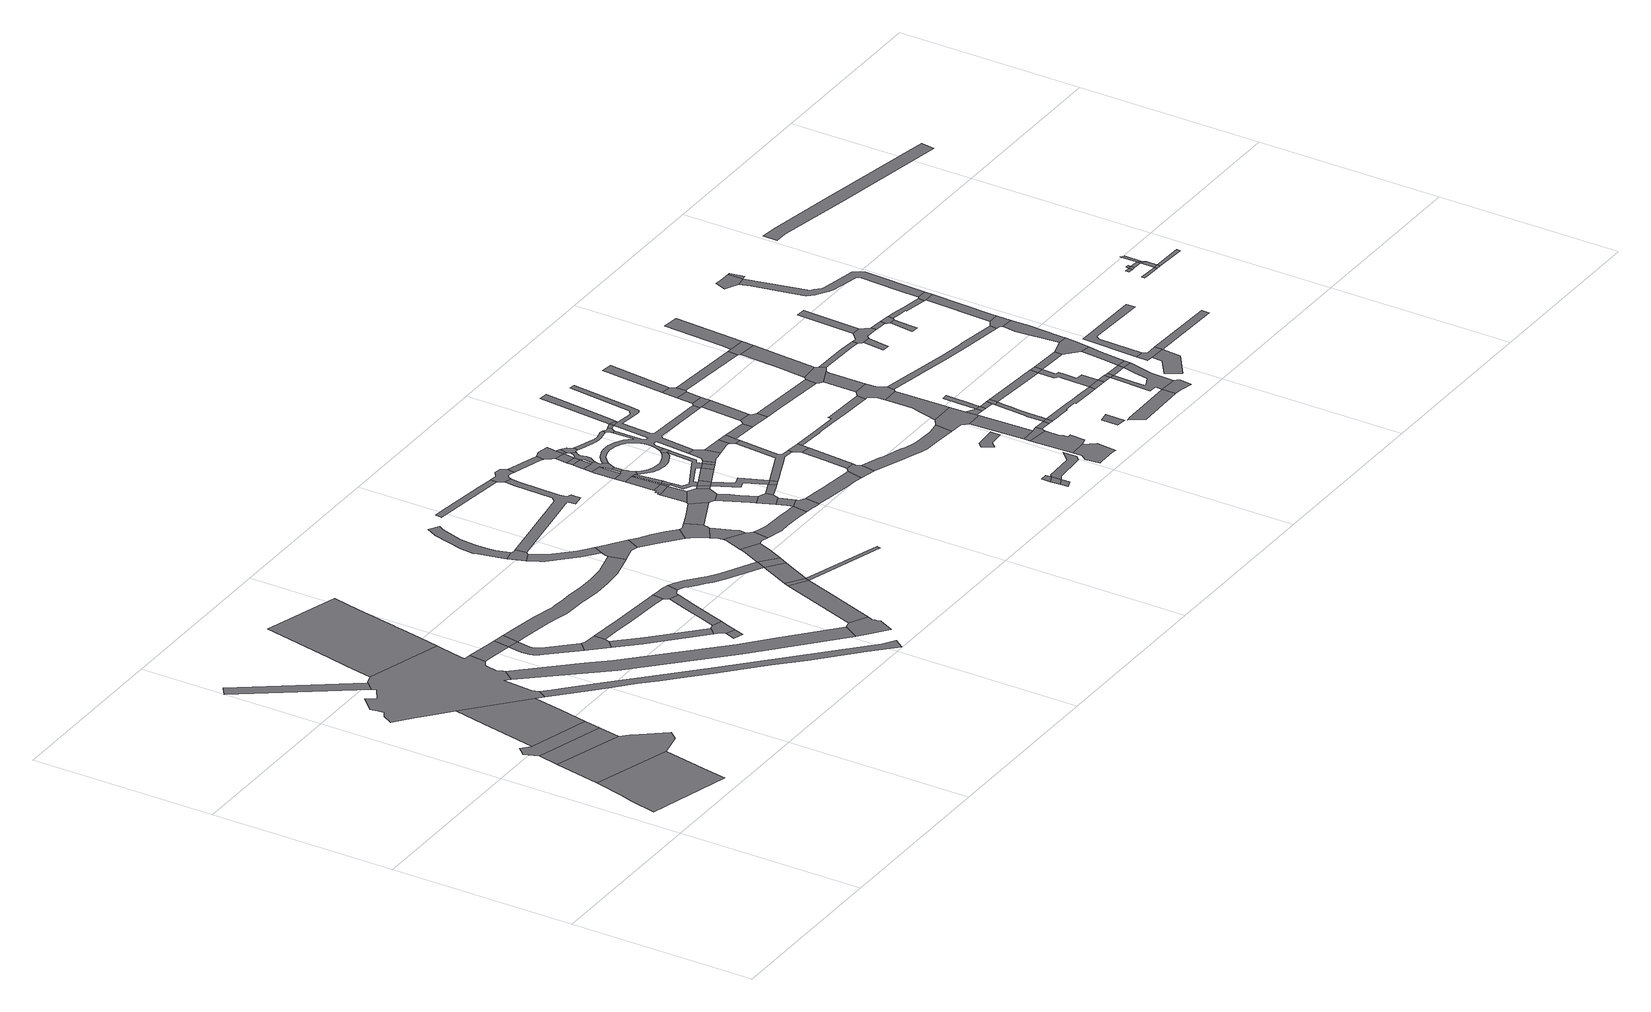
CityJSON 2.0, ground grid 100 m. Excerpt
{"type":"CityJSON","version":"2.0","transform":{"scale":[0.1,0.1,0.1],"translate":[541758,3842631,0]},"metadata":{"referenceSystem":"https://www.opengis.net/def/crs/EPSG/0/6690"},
"CityObjects":{
"road1":{"type":"Road","geometry":[{"type":"MultiSurface","lod":"1","boundaries":[[[0,1,2,3,4,5,6,7,8]]]}]},
"road2":{"type":"Road","geometry":[{"type":"MultiSurface","lod":"1","boundaries":[[[9,0,8,10,11,12,13,14]]]}]},
"road3":{"type":"Road","geometry":[{"type":"MultiSurface","lod":"1","boundaries":[[[15,9,14,16]]]}]},
"road4":{"type":"Road","geometry":[{"type":"MultiSurface","lod":"1","boundaries":[[[17,18,15,16,19,20]]]}]},
"road5":{"type":"Road","geometry":[{"type":"MultiSurface","lod":"1","boundaries":[[[21,22,23,20,19,24,25]]]}]},
"road6":{"type":"Road","attributes":{"RoadStructureAttribute.sectionType":"1"},"geometry":[{"type":"MultiSurface","lod":"1","boundaries":[[[26,27,28,29,30]]]}]},
"road7":{"type":"Road","geometry":[{"type":"MultiSurface","lod":"1","boundaries":[[[31,32,30,29,33,34,35,36,37,38,39,40,41,42,21,25,43,44,45,46,47,48,49,50,51,52,53,54,55,56,57,58,59,60]]]}]},
"road8":{"type":"Road","geometry":[{"type":"MultiSurface","lod":"1","boundaries":[[[61,62,63,64,31,60,65,66,67,68,69,70,71]]]}]},
"road9":{"type":"Road","attributes":{"RoadStructureAttribute.sectionType":"1"},"geometry":[{"type":"MultiSurface","lod":"1","boundaries":[[[72,56,55,73,74,75]]]}]},
"road10":{"type":"Road","attributes":{"RoadStructureAttribute.sectionType":"1"},"geometry":[{"type":"MultiSurface","lod":"1","boundaries":[[[74,76,77,78,79,80,81,82,83,84,85,86,87,88,89,90,91,92]]]}]},
"road11":{"type":"Road","geometry":[{"type":"MultiSurface","lod":"1","boundaries":[[[75,74,92,93]]]}]},
"road12":{"type":"Road","attributes":{"RoadStructureAttribute.sectionType":"1"},"geometry":[{"type":"MultiSurface","lod":"1","boundaries":[[[94,95,96,97,98,99,100,45,44,101,102,103,104,105,106,107,108,109,110,111,112]]]}]},
"road13":{"type":"Road","geometry":[{"type":"MultiSurface","lod":"1","boundaries":[[[113,85,84,114,115,116,117]]]}]},
"road14":{"type":"Road","attributes":{"RoadStructureAttribute.sectionType":"1"},"geometry":[{"type":"MultiSurface","lod":"1","boundaries":[[[118,119,120,121,50,49,122,123,124,125,126]]]}]},
"road15":{"type":"Road","attributes":{"RoadStructureAttribute.sectionType":"1"},"geometry":[{"type":"MultiSurface","lod":"1","boundaries":[[[127,128,115,114,129,130,131,132]]]}]},
"road16":{"type":"Road","geometry":[{"type":"MultiSurface","lod":"1","boundaries":[[[133,134,135,136]]]}]},
"road17":{"type":"Road","attributes":{"RoadStructureAttribute.sectionType":"1"},"geometry":[{"type":"MultiSurface","lod":"1","boundaries":[[[137,138,139,140,117,116,141,142,143,144,145,146,147,148]]]}]},
"road18":{"type":"Road","geometry":[{"type":"MultiSurface","lod":"1","boundaries":[[[149,132,131,150,133,136,151,152]]]}]},
"road19":{"type":"Road","attributes":{"RoadStructureAttribute.sectionType":"1"},"geometry":[{"type":"MultiSurface","lod":"1","boundaries":[[[153,154,155,156,157,158,159,160,161,162,93,92,163,164,165,166,167,168,169,170,171,172,173,174,175]]]}]},
"road20":{"type":"Road","attributes":{"RoadStructureAttribute.sectionType":"1"},"geometry":[{"type":"MultiSurface","lod":"1","boundaries":[[[176,177,178,149,152,179,180,181]]]}]},
"road21":{"type":"Road","geometry":[{"type":"MultiSurface","lod":"1","boundaries":[[[182,183,184,126,125,185,186,187,188,189,190,191]]]}]},
"road22":{"type":"Road","geometry":[{"type":"MultiSurface","lod":"1","boundaries":[[[192,193,194,195,148,147,176,181,196,197,198]]]}]},
"road23":{"type":"Road","attributes":{"RoadStructureAttribute.sectionType":"1"},"geometry":[{"type":"MultiSurface","lod":"1","boundaries":[[[199,182,191,200,201,202]]]}]},
"road24":{"type":"Road","geometry":[{"type":"MultiSurface","lod":"1","boundaries":[[[203,204,205,206,207,208,209]]]}]},
"road25":{"type":"Road","attributes":{"RoadStructureAttribute.sectionType":"1"},"geometry":[{"type":"MultiSurface","lod":"1","boundaries":[[[210,211,212,213,214,215,216,217,198,197,218,219,220,221,222,223,224,225,226,227,228]]]}]},
"road26":{"type":"Road","attributes":{"RoadStructureAttribute.sectionType":"1"},"geometry":[{"type":"MultiSurface","lod":"1","boundaries":[[[229,230,231,232,233,234,205,204,235,236,237,238,239,240,241,242,243,244]]]}]},
"road27":{"type":"Road","attributes":{"RoadStructureAttribute.sectionType":"1"},"geometry":[{"type":"MultiSurface","lod":"1","boundaries":[[[245,246,247,248,249,250,251,252,207,206,253,254,255,256,257,258,259,260]]]}]},
"road28":{"type":"Road","geometry":[{"type":"MultiSurface","lod":"1","boundaries":[[[261,199,202,262]]]}]},
"road29":{"type":"Road","attributes":{"RoadStructureAttribute.sectionType":"1"},"geometry":[{"type":"MultiSurface","lod":"1","boundaries":[[[227,261,262,263,264,265]]]}]},
"road30":{"type":"Road","geometry":[{"type":"MultiSurface","lod":"1","boundaries":[[[266,267,268,260,259,269,175,174,270,271,272,273]]]}]},
"road31":{"type":"Road","geometry":[{"type":"MultiSurface","lod":"1","boundaries":[[[228,227,265,274]]]}]},
"road32":{"type":"Road","attributes":{"RoadStructureAttribute.sectionType":"1"},"geometry":[{"type":"MultiSurface","lod":"1","boundaries":[[[275,276,277,228,274,278,279]]]}]},
"road33":{"type":"Road","attributes":{"RoadStructureAttribute.sectionType":"1"},"geometry":[{"type":"MultiSurface","lod":"1","boundaries":[[[280,281,282,262,202]]]}]},
"road34":{"type":"Road","attributes":{"RoadStructureAttribute.sectionType":"1"},"geometry":[{"type":"MultiSurface","lod":"1","boundaries":[[[283,284,285,273,272,286,287,288,289]]]}]},
"road35":{"type":"Road","attributes":{"RoadStructureAttribute.sectionType":"1"},"geometry":[{"type":"MultiSurface","lod":"1","boundaries":[[[290,291,292,293,209,208,294,295,296,297,298,299,300,301,302]]]}]},
"road36":{"type":"Road","geometry":[{"type":"MultiSurface","lod":"1","boundaries":[[[303,304,275,279,305,306,307,308,309]]]}]},
"road37":{"type":"Road","geometry":[{"type":"MultiSurface","lod":"1","boundaries":[[[310,311,312,313,314,289,288,315,316,317,318,319,320,321,322]]]}]},
"road38":{"type":"Road","attributes":{"RoadStructureAttribute.sectionType":"1"},"geometry":[{"type":"MultiSurface","lod":"1","boundaries":[[[323,324,325,326,319,318,327,303,309]]]}]},
"road39":{"type":"Road","attributes":{"RoadStructureAttribute.sectionType":"1"},"geometry":[{"type":"MultiSurface","lod":"1","boundaries":[[[328,329,330,331,332,333,334,335]]]}]},
"road40":{"type":"Road","attributes":{"RoadStructureAttribute.sectionType":"1"},"geometry":[{"type":"MultiSurface","lod":"1","boundaries":[[[336,337,310,322,338]]]}]},
"road41":{"type":"Road","attributes":{"RoadStructureAttribute.sectionType":"1"},"geometry":[{"type":"MultiSurface","lod":"1","boundaries":[[[339,340,341,342,343,344,345,346,307,306,347,348,349,350,351,352,353]]]}]},
"road42":{"type":"Road","geometry":[{"type":"MultiSurface","lod":"1","boundaries":[[[354,355,335,334,290,302,356,357,358,359,360,361]]]}]},
"road43":{"type":"Road","attributes":{"RoadStructureAttribute.sectionType":"1"},"geometry":[{"type":"MultiSurface","lod":"1","boundaries":[[[362,363,364,365,366]]]}]},
"road44":{"type":"Road","geometry":[{"type":"MultiSurface","lod":"1","boundaries":[[[367,368,366,365,336,338,369,370,371,372]]]}]},
"road45":{"type":"Road","geometry":[{"type":"MultiSurface","lod":"1","boundaries":[[[373,374,375,376,377,378,363,362]]]}]},
"road46":{"type":"Road","attributes":{"RoadStructureAttribute.sectionType":"1"},"geometry":[{"type":"MultiSurface","lod":"1","boundaries":[[[379,380,370,369,381,382,383]]]}]},
"road47":{"type":"Road","geometry":[{"type":"MultiSurface","lod":"1","boundaries":[[[384,385,353,352,386,387,388,389,390]]]}]},
"road48":{"type":"Road","attributes":{"RoadStructureAttribute.sectionType":"1"},"geometry":[{"type":"MultiSurface","lod":"1","boundaries":[[[391,392,393,353,385]]]}]},
"road49":{"type":"Road","geometry":[{"type":"MultiSurface","lod":"1","boundaries":[[[383,382,392,391,394,395]]]}]},
"road50":{"type":"Road","attributes":{"RoadStructureAttribute.sectionType":"1"},"geometry":[{"type":"MultiSurface","lod":"1","boundaries":[[[396,397,374,373]]]}]},
"road51":{"type":"Road","geometry":[{"type":"MultiSurface","lod":"1","boundaries":[[[398,373,362,399]]]}]},
"road52":{"type":"Road","geometry":[{"type":"MultiSurface","lod":"1","boundaries":[[[400,401,398,399,402]]]}]},
"road53":{"type":"Road","attributes":{"RoadStructureAttribute.sectionType":"1"},"geometry":[{"type":"MultiSurface","lod":"1","boundaries":[[[360,359,403,404,405]]]}]},
"road54":{"type":"Road","attributes":{"RoadStructureAttribute.sectionType":"1"},"geometry":[{"type":"MultiSurface","lod":"1","boundaries":[[[406,372,371,407]]]}]},
"road55":{"type":"Road","geometry":[{"type":"MultiSurface","lod":"1","boundaries":[[[408,409,410,398,401,411,412]]]}]},
"road56":{"type":"Road","geometry":[{"type":"MultiSurface","lod":"1","boundaries":[[[413,414,415,416,417,418]]]}]},
"road57":{"type":"Road","geometry":[{"type":"MultiSurface","lod":"1","boundaries":[[[419,420,421,422,416,415,397,396,408,412,423,424]]]}]},
"road58":{"type":"Road","geometry":[{"type":"MultiSurface","lod":"1","boundaries":[[[425,426,406,407,427]]]}]},
"road59":{"type":"Road","attributes":{"RoadStructureAttribute.sectionType":"1"},"geometry":[{"type":"MultiSurface","lod":"1","boundaries":[[[428,429,430,431,422,421]]]}]},
"road60":{"type":"Road","attributes":{"RoadStructureAttribute.sectionType":"1"},"geometry":[{"type":"MultiSurface","lod":"1","boundaries":[[[432,413,418,433,434,435,430,429,436,437,438,439,440,441,442,443,444]]]}]},
"road61":{"type":"Road","attributes":{"RoadStructureAttribute.sectionType":"1"},"geometry":[{"type":"MultiSurface","lod":"1","boundaries":[[[445,395,394,446,447]]]}]},
"road62":{"type":"Road","attributes":{"RoadStructureAttribute.sectionType":"1"},"geometry":[{"type":"MultiSurface","lod":"1","boundaries":[[[448,449,450,432,444,451,452]]]}]},
"road63":{"type":"Road","attributes":{"RoadStructureAttribute.sectionType":"1"},"geometry":[{"type":"MultiSurface","lod":"1","boundaries":[[[453,454,455,456,457,427,407,458,459,460,461,462,463,445,464]]]}]},
"road64":{"type":"Road","geometry":[{"type":"MultiSurface","lod":"1","boundaries":[[[465,466,449,448,452,467]]]}]},
"road65":{"type":"Road","attributes":{"RoadStructureAttribute.sectionType":"1"},"geometry":[{"type":"MultiSurface","lod":"1","boundaries":[[[468,466,465,467,469,470,471]]]}]},
"road66":{"type":"Road","attributes":{"RoadStructureAttribute.sectionType":"1"},"geometry":[{"type":"MultiSurface","lod":"1","boundaries":[[[472,425,427,473,474]]]}]},
"road67":{"type":"Road","geometry":[{"type":"MultiSurface","lod":"1","boundaries":[[[475,405,404,476,477,468,471,478,479,480]]]}]},
"road68":{"type":"Road","geometry":[{"type":"MultiSurface","lod":"1","boundaries":[[[481,482,483,484,485,486,402,399,487,488,489,490,406,426,491,492,493,472,494,495,496,497,498,499]]]}]},
"road69":{"type":"Road","geometry":[{"type":"MultiSurface","lod":"1","boundaries":[[[464,445,447,500]]]}]},
"road70":{"type":"Road","geometry":[{"type":"MultiSurface","lod":"1","boundaries":[[[501,502,503,467,452,504,505,442,441,506,507,508,509,510,511]]]}]},
"road71":{"type":"Road","attributes":{"RoadStructureAttribute.sectionType":"1"},"geometry":[{"type":"MultiSurface","lod":"1","boundaries":[[[512,513,390,389,514,515,516,517,518,519,520,521]]]}]},
"road72":{"type":"Road","attributes":{"RoadStructureAttribute.sectionType":"1"},"geometry":[{"type":"MultiSurface","lod":"1","boundaries":[[[522,523,524,525,526,527,528,529,530,531,532,533,424,423,534,535,536,537,538,539,540,541,542,481,543]]]}]},
"road73":{"type":"Road","attributes":{"RoadStructureAttribute.sectionType":"1"},"geometry":[{"type":"MultiSurface","lod":"1","boundaries":[[[544,478,471,545,546]]]}]},
"road74":{"type":"Road","geometry":[{"type":"MultiSurface","lod":"1","boundaries":[[[547,548,546,545,501,511,549,550,551]]]}]},
"road75":{"type":"Road","geometry":[{"type":"MultiSurface","lod":"1","boundaries":[[[494,472,474,552]]]}]},
"road76":{"type":"Road","attributes":{"RoadStructureAttribute.sectionType":"1"},"geometry":[{"type":"MultiSurface","lod":"1","boundaries":[[[553,494,552,554]]]}]},
"road77":{"type":"Road","geometry":[{"type":"MultiSurface","lod":"1","boundaries":[[[555,543,481,499,556]]]}]},
"road78":{"type":"Road","attributes":{"RoadStructureAttribute.sectionType":"1"},"geometry":[{"type":"MultiSurface","lod":"1","boundaries":[[[557,558,559,560,561,562,563,564,551,550,565,566,567,568,569,570,571,572,573,574]]]}]},
"road79":{"type":"Road","geometry":[{"type":"MultiSurface","lod":"1","boundaries":[[[575,576,577,553,554,578,579,580,581,582,583]]]}]},
"road80":{"type":"Road","attributes":{"RoadStructureAttribute.sectionType":"1"},"geometry":[{"type":"MultiSurface","lod":"1","boundaries":[[[584,585,586,587,464,500,588,589,590,591,592,593,594,595,596,597,598]]]}]},
"road81":{"type":"Road","geometry":[{"type":"MultiSurface","lod":"1","boundaries":[[[599,521,520,600,601,602,603]]]}]},
"road82":{"type":"Road","attributes":{"RoadStructureAttribute.sectionType":"1"},"geometry":[{"type":"MultiSurface","lod":"1","boundaries":[[[582,581,604,605,606]]]}]},
"road83":{"type":"Road","geometry":[{"type":"MultiSurface","lod":"1","boundaries":[[[607,574,573,608,609,610,611,612]]]}]},
"road84":{"type":"Road","attributes":{"RoadStructureAttribute.sectionType":"1"},"geometry":[{"type":"MultiSurface","lod":"1","boundaries":[[[613,614,599,603,615,616]]]}]},
"road85":{"type":"Road","attributes":{"RoadStructureAttribute.sectionType":"1"},"geometry":[{"type":"MultiSurface","lod":"1","boundaries":[[[617,612,611,618]]]}]},
"road86":{"type":"Road","attributes":{"RoadStructureAttribute.sectionType":"1"},"geometry":[{"type":"MultiSurface","lod":"1","boundaries":[[[619,620,621,622,618,623,624,625,626,627,628,610,609,629,630,631,632,633,634,635,636,637,638,639,640,641,642,438,437,643,644,645,646,647,648,649,650,651,652,653,654,655,656,657,658,659,660,661,555,556,662,663,664,665,575,583,666,667,668,669,670,671,672,673,674,675,676,677,678,679]]]}]},
"road87":{"type":"Road","geometry":[{"type":"MultiSurface","lod":"1","boundaries":[[[593,592,613,616,680,681]]]}]},
"road88":{"type":"Road","geometry":[{"type":"MultiSurface","lod":"1","boundaries":[[[606,605,584,598,682,683]]]}]},
"road89":{"type":"Road","attributes":{"RoadStructureAttribute.sectionType":"1"},"geometry":[{"type":"MultiSurface","lod":"1","boundaries":[[[684,685,686,687]]]}]},
"road90":{"type":"Road","geometry":[{"type":"MultiSurface","lod":"1","boundaries":[[[688,689,685,684]]]}]},
"road91":{"type":"Road","geometry":[{"type":"MultiSurface","lod":"1","boundaries":[[[617,618,622,690]]]}]},
"road92":{"type":"Road","geometry":[{"type":"MultiSurface","lod":"1","boundaries":[[[691,692,689,688]]]}]},
"road93":{"type":"Road","attributes":{"RoadStructureAttribute.sectionType":"1"},"geometry":[{"type":"MultiSurface","lod":"1","boundaries":[[[693,683,682,694,695]]]}]},
"road94":{"type":"Road","attributes":{"RoadStructureAttribute.sectionType":"1"},"geometry":[{"type":"MultiSurface","lod":"1","boundaries":[[[696,617,690,697,698,699]]]}]},
"road95":{"type":"Road","attributes":{"RoadStructureAttribute.sectionType":"1"},"geometry":[{"type":"MultiSurface","lod":"1","boundaries":[[[700,701,702,703,704,705,706,707,708,709,710,711,601,600,712,713,714,715,716,717,718,719,720]]]}]},
"road96":{"type":"Road","geometry":[{"type":"MultiSurface","lod":"1","boundaries":[[[721,722,723,724,725,726,688,684]]]}]},
"road97":{"type":"Road","geometry":[{"type":"MultiSurface","lod":"1","boundaries":[[[727,728,729,730,695,694,731,732,733,734]]]}]},
"road98":{"type":"Road","attributes":{"RoadStructureAttribute.sectionType":"1"},"geometry":[{"type":"MultiSurface","lod":"1","boundaries":[[[735,727,734,736]]]}]},
"road99":{"type":"Road","attributes":{"RoadStructureAttribute.sectionType":"1"},"geometry":[{"type":"MultiSurface","lod":"1","boundaries":[[[737,738,739,740,741,681,680,742,743,744,745,746,747,748,749,750]]]}]},
"road100":{"type":"Road","geometry":[{"type":"MultiSurface","lod":"1","boundaries":[[[751,752,753,754,755,756]]]}]},
"road101":{"type":"Road","geometry":[{"type":"MultiSurface","lod":"1","boundaries":[[[757,670,669,735,736,758]]]}]},
"road102":{"type":"Road","geometry":[{"type":"MultiSurface","lod":"1","boundaries":[[[759,760,761,762,763,764,765,766,767,768,769]]]}]},
"road103":{"type":"Road","attributes":{"RoadStructureAttribute.sectionType":"1"},"geometry":[{"type":"MultiSurface","lod":"1","boundaries":[[[770,757,758,771]]]}]},
"road104":{"type":"Road","geometry":[{"type":"MultiSurface","lod":"1","boundaries":[[[772,770,771,773,774,775,776]]]}]},
"road105":{"type":"Road","attributes":{"RoadStructureAttribute.sectionType":"1"},"geometry":[{"type":"MultiSurface","lod":"1","boundaries":[[[777,760,759,778,779,780,781,782,783]]]}]},
"road106":{"type":"Road","geometry":[{"type":"MultiSurface","lod":"1","boundaries":[[[784,785,786,777,783,787,788]]]}]},
"road107":{"type":"Road","attributes":{"RoadStructureAttribute.sectionType":"1"},"geometry":[{"type":"MultiSurface","lod":"1","boundaries":[[[789,790,786,785]]]}]},
"road108":{"type":"Road","geometry":[{"type":"MultiSurface","lod":"1","boundaries":[[[791,720,719,792,790,789,793,794,795]]]}]},
"road109":{"type":"Road","attributes":{"RoadStructureAttribute.sectionType":"1"},"geometry":[{"type":"MultiSurface","lod":"1","boundaries":[[[796,772,776,797]]]}]},
"road110":{"type":"Road","attributes":{"RoadStructureAttribute.sectionType":"1"},"geometry":[{"type":"MultiSurface","lod":"1","boundaries":[[[798,799,732,731,800,801,802]]]}]},
"road111":{"type":"Road","attributes":{"RoadStructureAttribute.sectionType":"1"},"geometry":[{"type":"MultiSurface","lod":"1","boundaries":[[[788,787,803,804]]]}]},
"road112":{"type":"Road","attributes":{"RoadStructureAttribute.sectionType":"1"},"geometry":[{"type":"MultiSurface","lod":"1","boundaries":[[[805,806,807,808,809,810,791,795]]]}]},
"road113":{"type":"Road","geometry":[{"type":"MultiSurface","lod":"1","boundaries":[[[811,804,803,812]]]}]},
"road114":{"type":"Road","attributes":{"RoadStructureAttribute.sectionType":"1"},"geometry":[{"type":"MultiSurface","lod":"1","boundaries":[[[813,814,794,793,815,816]]]}]},
"road115":{"type":"Road","geometry":[{"type":"MultiSurface","lod":"1","boundaries":[[[816,815,817,818]]]}]},
"road116":{"type":"Road","attributes":{"RoadStructureAttribute.sectionType":"1"},"geometry":[{"type":"MultiSurface","lod":"1","boundaries":[[[819,820,821,822,823,824,825,826,827,828,829,830,831,832,833,804,811]]]}]},
"road117":{"type":"Road","attributes":{"RoadStructureAttribute.sectionType":"1"},"geometry":[{"type":"MultiSurface","lod":"1","boundaries":[[[774,773,834,835]]]}]},
"road118":{"type":"Road","geometry":[{"type":"MultiSurface","lod":"1","boundaries":[[[836,837,750,749,838,839,840,807,806,841,842,843,844,845]]]}]},
"road119":{"type":"Road","geometry":[{"type":"MultiSurface","lod":"1","boundaries":[[[846,847,848,849,850,851,852,853,816,818]]]}]},
"road120":{"type":"Road","attributes":{"RoadStructureAttribute.sectionType":"1"},"geometry":[{"type":"MultiSurface","lod":"1","boundaries":[[[854,818,817,855,856,857]]]}]},
"road121":{"type":"Road","geometry":[{"type":"MultiSurface","lod":"1","boundaries":[[[858,859,860,861]]]}]},
"road122":{"type":"Road","geometry":[{"type":"MultiSurface","lod":"1","boundaries":[[[857,856,828,827,862]]]}]},
"road123":{"type":"Road","attributes":{"RoadStructureAttribute.sectionType":"1"},"geometry":[{"type":"MultiSurface","lod":"1","boundaries":[[[863,864,865,836,845]]]}]},
"road124":{"type":"Road","geometry":[{"type":"MultiSurface","lod":"1","boundaries":[[[866,867,868,869,802,801,870,865,864,871,872,873,874]]]}]},
"road125":{"type":"Road","attributes":{"RoadStructureAttribute.sectionType":"1"},"geometry":[{"type":"MultiSurface","lod":"1","boundaries":[[[875,876,877,878,811,812,879,880,881,882,883,884,885,886]]]}]},
"road126":{"type":"Road","attributes":{"RoadStructureAttribute.sectionType":"1"},"geometry":[{"type":"MultiSurface","lod":"1","boundaries":[[[887,888,889,867,866,890,891,892]]]}]},
"road127":{"type":"Road","attributes":{"RoadStructureAttribute.sectionType":"1"},"geometry":[{"type":"MultiSurface","lod":"1","boundaries":[[[893,894,895,896,897,898]]]}]},
"road128":{"type":"Road","attributes":{"RoadStructureAttribute.sectionType":"1"},"geometry":[{"type":"MultiSurface","lod":"1","boundaries":[[[899,862,827,900,901,902,903]]]}]},
"road129":{"type":"Road","geometry":[{"type":"MultiSurface","lod":"1","boundaries":[[[904,835,834,887,892,905,906]]]}]},
"road130":{"type":"Road","attributes":{"RoadStructureAttribute.sectionType":"1"},"geometry":[{"type":"MultiSurface","lod":"1","boundaries":[[[907,908,874,873,909,910,911,912]]]}]},
"road131":{"type":"Road","attributes":{"RoadStructureAttribute.sectionType":"1"},"geometry":[{"type":"MultiSurface","lod":"1","boundaries":[[[913,914,906,905,915,916]]]}]},
"road132":{"type":"Road","geometry":[{"type":"MultiSurface","lod":"1","boundaries":[[[886,885,917,918]]]}]},
"road133":{"type":"Road","attributes":{"RoadStructureAttribute.sectionType":"1"},"geometry":[{"type":"MultiSurface","lod":"1","boundaries":[[[902,919,920,921,922,886,918,923,924,925,926,927,928,929,930]]]}]},
"road134":{"type":"Road","attributes":{"RoadStructureAttribute.sectionType":"1"},"geometry":[{"type":"MultiSurface","lod":"1","boundaries":[[[918,917,931,932]]]}]},
"road135":{"type":"Road","attributes":{"RoadStructureAttribute.sectionType":"1"},"geometry":[{"type":"MultiSurface","lod":"1","boundaries":[[[933,934,935,842,841,936,937,938,939]]]}]},
"road136":{"type":"Road","geometry":[{"type":"MultiSurface","lod":"1","boundaries":[[[903,902,930,940]]]}]},
"road137":{"type":"Road","geometry":[{"type":"MultiSurface","lod":"1","boundaries":[[[898,897,941,942,943,944,945,946,947]]]}]},
"road138":{"type":"Road","geometry":[{"type":"MultiSurface","lod":"1","boundaries":[[[932,931,948,949]]]}]},
"road139":{"type":"Road","geometry":[{"type":"MultiSurface","lod":"1","boundaries":[[[950,951,952,953,954]]]}]},
"road140":{"type":"Road","attributes":{"RoadStructureAttribute.sectionType":"1"},"geometry":[{"type":"MultiSurface","lod":"1","boundaries":[[[931,955,956,898,947,957,958,959,960,961,962,963,964,965,966,948]]]}]},
"road141":{"type":"Road","attributes":{"RoadStructureAttribute.sectionType":"1"},"geometry":[{"type":"MultiSurface","lod":"1","boundaries":[[[949,948,967,961,968]]]}]},
"road142":{"type":"Road","attributes":{"RoadStructureAttribute.sectionType":"1"},"geometry":[{"type":"MultiSurface","lod":"1","boundaries":[[[940,930,969,970]]]}]},
"road143":{"type":"Road","geometry":[{"type":"MultiSurface","lod":"1","boundaries":[[[971,972,973,912,911,974,975,950,954,976,977,978,979,980,981,982,983]]]}]},
"road144":{"type":"Road","geometry":[{"type":"MultiSurface","lod":"1","boundaries":[[[968,961,960,984]]]}]},
"road145":{"type":"Road","geometry":[{"type":"MultiSurface","lod":"1","boundaries":[[[985,986,971,983]]]}]},
"road146":{"type":"Road","attributes":{"RoadStructureAttribute.sectionType":"1"},"geometry":[{"type":"MultiSurface","lod":"1","boundaries":[[[987,988,968,984,989,990]]]}]},
"road147":{"type":"Road","attributes":{"RoadStructureAttribute.sectionType":"1"},"geometry":[{"type":"MultiSurface","lod":"1","boundaries":[[[991,992,993,994,995,996,997,998]]]}]},
"road148":{"type":"Road","attributes":{"RoadStructureAttribute.sectionType":"1"},"geometry":[{"type":"MultiSurface","lod":"1","boundaries":[[[999,982,981,1000,1001,1002,1003]]]}]},
"road149":{"type":"Road","geometry":[{"type":"MultiSurface","lod":"1","boundaries":[[[1004,970,969,987,990,1005,1006]]]}]},
"road150":{"type":"Road","geometry":[{"type":"MultiSurface","lod":"1","boundaries":[[[1007,1008,1009,1010,1011,1012,1013]]]}]},
"road151":{"type":"Road","geometry":[{"type":"MultiSurface","lod":"1","boundaries":[[[1014,1003,1002,1015,1016,1007,1013,1017,1018,1019,1020]]]}]},
"road152":{"type":"Road","geometry":[{"type":"MultiSurface","lod":"1","boundaries":[[[1021,1022,991,998,1023,1024,1025]]]}]},
"road153":{"type":"Road","attributes":{"RoadStructureAttribute.sectionType":"1"},"geometry":[{"type":"MultiSurface","lod":"1","boundaries":[[[1026,1027,1004,1006,1028,1029,1030,1031]]]}]},
"road154":{"type":"Road","geometry":[{"type":"MultiSurface","lod":"1","boundaries":[[[1032,939,938,1033,1026,1031,1034]]]}]},
"road155":{"type":"Road","attributes":{"RoadStructureAttribute.sectionType":"1"},"geometry":[{"type":"MultiSurface","lod":"1","boundaries":[[[1035,1036,1037,1038,1020,1019,1039,1040,1041,1042,1043]]]}]},
"road156":{"type":"Road","geometry":[{"type":"MultiSurface","lod":"1","boundaries":[[[1044,1045,1046,1047,1048,1049,1050,1051,1052]]]}]},
"road157":{"type":"Road","attributes":{"RoadStructureAttribute.sectionType":"1"},"geometry":[{"type":"MultiSurface","lod":"1","boundaries":[[[1053,1054,1055,1056,1057,1021,1025]]]}]},
"road158":{"type":"Road","attributes":{"RoadStructureAttribute.sectionType":"1"},"geometry":[{"type":"MultiSurface","lod":"1","boundaries":[[[1058,1032,1034,1059,1060]]]}]},
"road159":{"type":"Road","attributes":{"RoadStructureAttribute.sectionType":"1"},"geometry":[{"type":"MultiSurface","lod":"1","boundaries":[[[1052,1051,1061,1062]]]}]},
"road160":{"type":"Road","attributes":{"RoadStructureAttribute.sectionType":"1"},"geometry":[{"type":"MultiSurface","lod":"1","boundaries":[[[1063,1064,1065,1066,1067,1068,1069,1070,1051,1050,1071,1072,1073,1074,1075,1076,1077,1078,1079,1080,1081,1082,1083,1084]]]}]},
"road161":{"type":"Road","attributes":{"RoadStructureAttribute.sectionType":"1"},"geometry":[{"type":"MultiSurface","lod":"1","boundaries":[[[1085,1086,1023,998]]]}]},
"road162":{"type":"Road","geometry":[{"type":"MultiSurface","lod":"1","boundaries":[[[1083,1087,1043,1042,1058,1060,1084]]]}]},
"road163":{"type":"Road","geometry":[{"type":"MultiSurface","lod":"1","boundaries":[[[1088,1089,1090,1091]]]}]},
"road164":{"type":"Road","geometry":[{"type":"MultiSurface","lod":"1","boundaries":[[[1092,1093,1094,1095,1096]]]}]},
"road165":{"type":"Road","geometry":[{"type":"MultiSurface","lod":"1","boundaries":[[[1097,1091,1090,1098]]]}]},
"road166":{"type":"Road","geometry":[{"type":"MultiSurface","lod":"1","boundaries":[[[1099,1100,1091,1097]]]}]},
"road167":{"type":"Road","geometry":[{"type":"MultiSurface","lod":"1","boundaries":[[[1097,1098,1101,1102]]]}]},
"road168":{"type":"Road","geometry":[{"type":"MultiSurface","lod":"1","boundaries":[[[1096,1095,1103,1104]]]}]},
"road169":{"type":"Road","attributes":{"RoadStructureAttribute.sectionType":"1"},"geometry":[{"type":"MultiSurface","lod":"1","boundaries":[[[1101,1096,1104,1105,1106]]]}]},
"road170":{"type":"Road","geometry":[{"type":"MultiSurface","lod":"1","boundaries":[[[1102,1101,1106,1107]]]}]},
"road171":{"type":"Road","geometry":[{"type":"MultiSurface","lod":"1","boundaries":[[[1108,1109,1102,1107]]]}]},
"road172":{"type":"Road","attributes":{"RoadStructureAttribute.sectionType":"1"},"geometry":[{"type":"MultiSurface","lod":"1","boundaries":[[[1104,1103,1110,1111]]]}]},
"road173":{"type":"Road","attributes":{"RoadStructureAttribute.sectionType":"1"},"geometry":[{"type":"MultiSurface","lod":"1","boundaries":[[[1112,1113,1114,1115,1116,1117,1118,1119]]]}]}
},
"vertices":[
[205,584,0],[194,534,0],[177,470,0],[165,430,0],[141,352,0],[111,213,0],[558,89,0],[585,230,0],[628,455,0],
[257,838,0],[754,483,0],[794,528,0],[676,678,0],[672,683,0],[633,724,0],
[280,950,0],[656,843,0],
[294,1071,0],[252,1026,0],[673,933,0],[340,1028,0],
[438,1511,0],[402,1335,0],[356,1116,0],[703,1088,0],[736,1249,0],
[331,2170,0],[51,2574,0],[4,2539,0],[402,1962,0],[447,2008,0],
[503,2026,0],[455,2011,0],[417,1940,0],[344,1892,0],[310,1941,0],[239,1868,0],[246,1829,0],[251,1799,0],[216,1777,0],[186,1723,0],[278,1647,0],[316,1616,0],[748,1238,0],[770,1217,0],[801,1267,0],[795,1288,0],[790,1306,0],[804,1467,0],[828,1439,0],[879,1504,0],[875,1515,0],[863,1542,0],[878,1613,0],[894,1624,0],[910,1634,0],[919,1724,0],[881,1729,0],[898,1813,0],[914,1887,0],[917,1903,0],
[637,2677,0],[556,2290,0],[533,2172,0],[531,2172,0],[940,2019,0],[962,2128,0],[971,2172,0],[972,2176,0],[973,2177,0],[1017,2406,0],[1047,2552,0],
[1048,1703,0],[983,1623,0],[1085,1607,0],[1098,1695,0],
[1075,1543,0],[1072,1527,0],[1073,1505,0],[1075,1486,0],[1081,1469,0],[1088,1454,0],[1097,1442,0],[1110,1427,0],[1244,1284,0],[1291,1329,0],[1158,1470,0],[1148,1482,0],[1141,1493,0],[1139,1500,0],[1137,1510,0],[1137,1523,0],[1149,1597,0],
[1162,1686,0],
[2029,100,0],[1976,149,0],[1413,677,0],[1206,879,0],[1045,1034,0],[881,1189,0],[847,1222,0],[927,1071,0],[1015,989,0],[1105,905,0],[1183,829,0],[1268,746,0],[1377,644,0],[1484,541,0],[1584,448,0],[1713,323,0],[1929,121,0],[2051,5,0],[2089,58,0],
[1315,1317,0],[1335,1188,0],[1375,1226,0],[1384,1251,0],[1384,1311,0],
[1815,560,0],[1669,689,0],[1234,1115,0],[1142,1220,0],[1071,1157,0],[1165,1050,0],[1604,620,0],[2025,244,0],[2076,328,0],
[1537,1061,0],[1481,1113,0],[1442,1074,0],[1479,1039,0],[1695,834,0],[1733,874,0],
[1727,785,0],[1708,731,0],[1760,713,0],[1779,766,0],
[1848,1273,0],[1822,1275,0],[1570,1295,0],[1549,1297,0],[1474,1243,0],[1599,1233,0],[1785,1218,0],[1810,1216,0],[1817,1215,0],[1852,1212,0],[1854,1212,0],[1859,1272,0],
[1761,881,0],[1720,811,0],[1803,835,0],[1813,863,0],
[1924,1608,0],[1895,1607,0],[1838,1603,0],[1746,1603,0],[1649,1613,0],[1588,1617,0],[1532,1621,0],[1512,1621,0],[1389,1648,0],[1266,1670,0],[1213,1587,0],[1377,1560,0],[1439,1546,0],[1499,1533,0],[1635,1525,0],[1649,1523,0],[1743,1513,0],[1843,1513,0],[1851,1514,0],[1909,1518,0],[1940,1520,0],[2080,1555,0],[2058,1642,0],
[1870,1186,0],[1831,1077,0],[1791,966,0],[1834,921,0],[1886,1068,0],[1922,1167,0],
[2114,338,0],[2107,336,0],[2090,331,0],[2064,209,0],[2165,132,0],[2209,217,0],[2204,237,0],[2202,246,0],[2199,255,0],[2211,288,0],
[1949,1263,0],[1946,1264,0],[1917,1267,0],[1885,1270,0],[1928,1184,0],[1960,1198,0],[1971,1257,0],
[2264,765,0],[2242,378,0],[2312,573,0],[2361,709,0],
[1871,2050,0],[1851,2055,0],[1793,2042,0],[1823,1956,0],[1879,1980,0],[1891,1993,0],[1882,2052,0],
[2200,1104,0],[2142,1139,0],[2119,1157,0],[2086,1185,0],[2051,1215,0],[2030,1230,0],[2010,1242,0],[1989,1251,0],[1967,1195,0],[1982,1189,0],[1996,1180,0],[2013,1167,0],[2047,1139,0],[2081,1111,0],[2108,1089,0],[2170,1052,0],[2251,1008,0],[2355,952,0],[2381,1006,0],
[1837,2508,0],[1804,2450,0],[1758,2278,0],[1753,2209,0],[1759,2184,0],[1788,2057,0],[1848,2063,0],[1832,2134,0],[1826,2184,0],[1825,2211,0],[1824,2232,0],[1827,2281,0],[1835,2329,0],[1847,2377,0],[1872,2449,0],[1889,2477,0],
[2070,1762,0],[2030,1794,0],[1973,1850,0],[1957,1866,0],[1929,1900,0],[1922,1910,0],[1909,1929,0],[1903,1937,0],[1835,1931,0],[1853,1894,0],[1864,1873,0],[1931,1807,0],[1987,1752,0],[2050,1703,0],[2071,1686,0],[2100,1741,0],
[2276,791,0],[2368,730,0],
[2373,738,0],[2409,810,0],[2446,885,0],
[2226,1653,0],[2176,1687,0],[2150,1704,0],[2063,1659,0],[2107,1561,0],[2165,1576,0],[2206,1568,0],[2242,1641,0],
[2470,932,0],
[2442,1137,0],[2434,1114,0],[2408,1061,0],[2511,1018,0],[2539,1084,0],
[2796,572,0],[2799,582,0],[2801,591,0],
[2403,1526,0],[2344,1571,0],[2286,1609,0],[2285,1505,0],[2353,1451,0],[2393,1415,0],[2455,1484,0],
[2409,2424,0],[2400,2372,0],[2397,2153,0],[2373,2131,0],[2398,2074,0],[2405,2030,0],[2464,2037,0],[2464,2091,0],[2442,2101,0],[2439,2106,0],[2437,2153,0],[2440,2368,0],[2448,2414,0],
[2479,1254,0],[2480,1240,0],[2560,1092,0],[2602,1081,0],[2614,1166,0],[2593,1189,0],[2587,1195,0],
[2512,1495,0],[2481,1482,0],[2475,1479,0],[2468,1478,0],[2461,1480,0],[2412,1398,0],[2439,1361,0],[2457,1329,0],[2461,1319,0],[2537,1368,0],[2544,1386,0],[2547,1395,0],[2551,1406,0],
[2590,1211,0],[2593,1227,0],[2591,1232,0],[2585,1246,0],[2474,1291,0],
[2303,2507,0],[2018,2543,0],[1973,2548,0],[1966,2511,0],[1988,2509,0],[2374,2461,0],[2387,2459,0],[2391,2494,0],
[2680,1571,0],[2571,1520,0],[2742,1494,0],
[2919,1130,0],[2906,1130,0],[2868,1133,0],[2807,1138,0],[2762,1140,0],[2696,1143,0],[2658,1153,0],[2639,1159,0],[2614,1078,0],[2674,1065,0],[2699,1060,0],[2753,1060,0],[2836,1055,0],[2906,1048,0],[2922,1129,0],
[2462,2512,0],[2429,2489,0],[2452,2432,0],[2468,2445,0],[2495,2440,0],[2508,2436,0],[2517,2475,0],[2498,2506,0],
[2772,1736,0],[2685,1729,0],[2691,1622,0],[2689,1585,0],[2777,1638,0],
[2818,1616,0],[2786,1634,0],[2774,1480,0],[2832,1504,0],[2854,1555,0],[2826,1611,0],
[2770,1777,0],[2707,1775,0],[2708,1764,0],[2694,1762,0],[2695,1744,0],[2685,1742,0],
[2876,1406,0],[2858,1448,0],[2848,1323,0],[2857,1300,0],[2914,1323,0],
[2983,1137,0],[2978,1149,0],[2942,1044,0],[2954,1043,0],[2975,1040,0],[3002,1037,0],[3013,1118,0],
[2949,1231,0],[2893,1209,0],[2913,1159,0],
[2964,1268,0],[2954,1305,0],
[2763,1934,0],[2703,1932,0],
[2781,1782,0],[2789,1739,0],
[2805,1759,0],[2803,1784,0],[2807,1735,0],
[2667,2385,0],[2685,2378,0],[2690,2419,0],
[2849,1622,0],[2881,1568,0],
[2771,1934,0],[2771,1921,0],[2772,1908,0],[2790,1921,0],[2789,1931,0],
[2700,2120,0],[2699,2104,0],[2702,1992,0],[2761,1994,0],[2757,2082,0],[2760,2111,0],
[2803,1964,0],[2798,1984,0],[2793,2004,0],[2771,2001,0],[2794,1924,0],[2814,1944,0],
[2895,1643,0],[2877,1634,0],[2913,1583,0],
[2793,2029,0],[2795,2051,0],[2770,2051,0],[2770,2039,0],
[2705,2168,0],[2765,2109,0],[2770,2084,0],[2770,2080,0],[2805,2077,0],[2817,2097,0],[2797,2117,0],[2789,2119,0],[2787,2134,0],[2789,2149,0],[2776,2166,0],[2771,2160,0],[2764,2159,0],
[3035,1339,0],[3022,1291,0],[3051,1302,0],
[2728,2229,0],[2711,2230,0],[2708,2193,0],[2768,2194,0],[2770,2225,0],
[3023,1466,0],[3017,1480,0],[3011,1496,0],[2998,1491,0],[2966,1478,0],[2928,1474,0],[2946,1441,0],[2947,1438,0],[2950,1439,0],[2981,1449,0],[2987,1450,0],[3072,1354,0],
[2748,2263,0],[2714,2266,0],[2773,2261,0],
[2720,2332,0],[2775,2283,0],[2777,2297,0],[2778,2320,0],
[3003,1692,0],[2915,1584,0],[3022,1635,0],
[2728,2433,0],[2703,2355,0],[2708,2348,0],[2782,2364,0],[2786,2406,0],[2789,2420,0],
[3044,1907,0],[3033,1761,0],[2979,1734,0],[2844,1665,0],[2809,1684,0],[2808,1714,0],[2790,1726,0],[2791,1664,0],[2804,1654,0],[2837,1640,0],[2876,1662,0],[2976,1711,0],[2986,1713,0],[3043,1711,0],[3036,1741,0],[3043,1744,0],[3053,1752,0],[3065,1893,0],[3066,1905,0],
[3083,1315,0],
[2803,2297,0],[2793,2276,0],[2780,2261,0],[2778,2221,0],[2784,2206,0],[2799,2172,0],[2811,2192,0],[2813,2217,0],[2806,2249,0],[2810,2267,0],[2819,2278,0],
[3141,1101,0],[3086,1109,0],[3027,1033,0],[3086,1024,0],[3148,1015,0],[3203,1008,0],[3258,1001,0],[3293,997,0],[3317,991,0],[3336,1075,0],
[3024,1926,0],[3009,1914,0],[2989,1901,0],[2964,1891,0],[2944,1886,0],[2922,1885,0],[2914,1886,0],[2897,1888,0],[2872,1897,0],[2854,1907,0],[2834,1922,0],[2817,1941,0],[2817,1897,0],[2852,1870,0],[2884,1857,0],[2911,1851,0],[2925,1848,0],[2955,1851,0],[2979,1858,0],[3004,1871,0],[3024,1881,0],[3026,1928,0],
[2789,2364,0],[2795,2316,0],[2805,2359,0],
[2840,2319,0],[2832,2339,0],[2828,2289,0],[2844,2284,0],[2850,2309,0],
[3061,1653,0],
[3062,1719,0],[3082,1663,0],
[3039,1944,0],[3069,1940,0],
[3040,2276,0],[2993,2266,0],[2984,2267,0],[2973,2268,0],[2970,2269,0],[2948,2276,0],[2942,2278,0],[2893,2295,0],[2869,2276,0],[2937,2254,0],[2940,2253,0],[2953,2249,0],[2956,2248,0],[2961,2248,0],[2978,2246,0],[3001,2248,0],[3055,2257,0],[3060,2274,0],
[3089,1815,0],[3081,1737,0],[3072,1729,0],[3111,1677,0],[3115,1677,0],[3134,1681,0],[3171,1687,0],[3158,1768,0],[3130,1810,0],
[3287,1672,0],[3266,1436,0],[3263,1435,0],[3250,1429,0],[3110,1327,0],[3176,1355,0],[3245,1384,0],[3296,1406,0],[3354,1399,0],[3356,1423,0],[3310,1428,0],[3306,1436,0],[3304,1441,0],[3302,1445,0],[3321,1669,0],
[3358,1095,0],[3402,972,0],[3418,1050,0],[3406,1073,0],[3408,1091,0],
[3244,1700,0],[3268,1698,0],[3272,1757,0],
[3078,2264,0],[3066,2244,0],[3071,2222,0],[3088,2227,0],[3101,2249,0],[3096,2270,0],
[3378,1358,0],[3371,1224,0],[3419,1212,0],[3431,1351,0],
[3133,2282,0],[3131,2257,0],
[3327,2617,0],[3287,2262,0],[3262,2244,0],[3171,2256,0],[3126,2198,0],[3113,2055,0],[3104,2056,0],[3097,2060,0],[3093,2068,0],[3087,2079,0],[3072,2107,0],[3067,2104,0],[3054,2127,0],[3037,2144,0],[3014,2159,0],[2989,2171,0],[2970,2176,0],[2954,2181,0],[2928,2182,0],[2916,2183,0],[2881,2175,0],[2874,2172,0],[2849,2162,0],[2819,2142,0],[2834,2117,0],[2852,2132,0],[2872,2142,0],[2897,2150,0],[2928,2153,0],[2932,2153,0],[2947,2150,0],[2962,2148,0],[2974,2143,0],[2997,2133,0],[3014,2119,0],[3027,2106,0],[3037,2091,0],[3047,2074,0],[3055,2057,0],[3058,2039,0],[3060,2019,0],[3058,2002,0],[3051,1969,0],[3073,1992,0],[3080,2004,0],[3091,2008,0],[3108,2007,0],[3149,1989,0],[3150,1998,0],[3166,2010,0],[3485,1989,0],[3488,2031,0],[3171,2050,0],[3158,2067,0],[3169,2231,0],[3251,2220,0],[3293,2217,0],[3309,2221,0],[3314,2229,0],[3318,2262,0],[3357,2614,0],
[3434,1391,0],[3435,1416,0],
[3323,1693,0],[3329,1752,0],
[3794,167,0],[3755,147,0],[3758,107,0],[3796,120,0],
[3792,219,0],[3749,198,0],
[3171,2268,0],
[3791,253,0],[3750,250,0],
[3453,1740,0],[3459,1681,0],[3462,1738,0],
[3169,2689,0],[3174,2293,0],[3207,2612,0],[3214,2683,0],
[3891,939,0],[3856,933,0],[3771,939,0],[3760,940,0],[3737,942,0],[3718,943,0],[3716,944,0],[3673,960,0],[3646,970,0],[3547,1004,0],[3530,1011,0],[3520,1015,0],[3584,907,0],[3602,900,0],[3661,879,0],[3674,874,0],[3698,866,0],[3705,863,0],[3790,858,0],[3913,849,0],[3925,945,0],
[3819,181,0],[3994,192,0],[4021,217,0],[4019,292,0],[3969,239,0],[3808,233,0],
[3483,1766,0],[3479,1757,0],[3475,1751,0],[3469,1744,0],[3578,1670,0],[3582,1730,0],[3552,1746,0],[3553,1758,0],
[3498,1989,0],[3570,1983,0],
[3725,1419,0],[3724,1420,0],[3723,1406,0],[3723,1398,0],[3587,1406,0],[3551,1382,0],[3579,1381,0],[3587,1382,0],[3682,1376,0],[3723,1373,0],[3824,1367,0],[3891,1363,0],[3965,1359,0],[3967,1406,0],
[3893,598,0],[3919,627,0],[4006,634,0],[4004,687,0],[3883,678,0],[3863,654,0],
[3502,2041,0],[3574,2036,0],
[4128,252,0],[4039,248,0],[4041,201,0],[4041,199,0],[4036,193,0],[4015,168,0],[4024,88,0],[4045,91,0],[4140,92,0],[4165,88,0],[4177,197,0],
[3510,2131,0],[3581,2122,0],
[3518,2219,0],[3590,2133,0],[3589,2184,0],[3581,2198,0],[3573,2212,0],
[4031,482,0],[4172,263,0],[4177,347,0],[4157,348,0],[4156,375,0],[4146,398,0],[4148,470,0],
[4142,525,0],[4119,518,0],[4030,515,0],[4153,493,0],[4154,525,0],
[4109,814,0],[4018,810,0],
[3966,972,0],[3990,844,0],[4108,826,0],[4106,888,0],[4104,973,0],
[3548,2569,0],[3607,2560,0],
[3693,1721,0],[3667,1724,0],[3681,1661,0],[3970,1635,0],[3973,1696,0],
[4218,489,0],[4220,521,0],
[4103,1029,0],[4096,1273,0],[4006,1271,0],[4009,1124,0],[3993,1068,0],[3981,1028,0],
[4247,524,0],[4245,487,0],
[4153,858,0],[4147,860,0],[4152,823,0],[4154,858,0],
[4182,820,0],[4184,853,0],
[4252,554,0],[4249,574,0],[4251,636,0],[4251,654,0],[4253,680,0],[4256,709,0],[4258,724,0],[4261,778,0],[4263,804,0],[4234,798,0],[4230,724,0],[4228,716,0],[4227,684,0],[4224,621,0],[4221,616,0],
[4007,2094,0],[4012,2150,0],
[3998,1431,0],[3972,1410,0],[3981,1358,0],[3988,1347,0],[4004,1324,0],[4111,1289,0],[4115,1329,0],[4112,1329,0],[4088,1368,0],[4088,1431,0],
[4185,875,0],[4185,907,0],[4186,933,0],[4190,1003,0],[4190,1046,0],[4160,1045,0],[4156,938,0],[4155,901,0],
[4210,851,0],[4207,818,0],[4234,816,0],[4241,850,0],
[4432,303,0],[4375,293,0],[4373,203,0],[4428,196,0],
[4265,848,0],
[4087,1633,0],[4087,1652,0],[3997,1610,0],
[4094,1718,0],[3990,1712,0],[3988,1710,0],[3982,1704,0],[3982,1624,0],[4105,1662,0],[4112,1666,0],[4123,1672,0],[4107,1703,0],
[4512,509,0],[4510,509,0],[4470,511,0],[4433,513,0],[4370,480,0],[4370,488,0],[4434,486,0],[4448,486,0],[4447,478,0],[4532,474,0],[4611,470,0],[4613,502,0],
[4016,2083,0],[4006,1900,0],[4005,1891,0],[4101,1814,0],[4106,1875,0],[4120,2075,0],
[4490,190,0],[4468,190,0],[4439,185,0],[4490,115,0],[4770,118,0],[4770,193,0],
[4463,836,0],[4286,802,0],[4455,792,0],[4600,782,0],[4603,827,0],
[4030,2149,0],[4125,2142,0],[4035,2148,0],
[4385,1692,0],[4303,1697,0],[4308,1666,0],[4363,1663,0],[4394,1662,0],[4397,1691,0],
[4061,2534,0],[4040,2206,0],[4130,2207,0],[4149,2522,0],
[4688,466,0],[4690,501,0],
[4596,690,0],[4616,674,0],[4616,661,0],[4615,537,0],[4692,593,0],[4649,595,0],[4651,620,0],[4653,663,0],[4654,679,0],[4655,700,0],[4633,703,0],[4637,780,0],
[4738,464,0],[4740,498,0],
[4646,1237,0],[4644,1237,0],[4500,1258,0],[4493,1219,0],[4640,1197,0],[4855,1166,0],[4861,1206,0],
[4640,825,0],
[4789,118,0],[4817,113,0],[4830,111,0],[4883,100,0],[4891,166,0],[4883,177,0],[4875,189,0],
[4765,459,0],[4767,496,0],
[4414,1640,0],[4402,1525,0],[4422,1523,0],[4442,1521,0],[4459,1638,0],
[4728,234,0],[4773,232,0],[4871,194,0],[4873,260,0],[4874,321,0],[4905,450,0],[4853,457,0],[4838,387,0],[4821,308,0],[4770,284,0],[4760,286,0],[4761,359,0],
[4798,457,0],[4858,491,0],
[4807,772,0],[4809,814,0],
[4463,1726,0],[4422,1689,0],[4416,1689,0],[4404,1651,0],[4409,1646,0],[4460,1639,0],[4464,1643,0],[4476,1656,0],[4486,1656,0],[4506,1654,0],[4550,1651,0],[4551,1679,0],[4513,1724,0],
[4908,484,0],
[4526,2042,0],[4476,2044,0],
[4880,709,0],[4867,581,0],[4922,628,0],[4932,698,0],
[5003,390,0],[4999,332,0],[4904,262,0],[4920,237,0],[4943,201,0],[4951,190,0],[5086,285,0],[5094,387,0],
[4597,1677,0],[4570,1650,0],[4615,1647,0],[4623,1646,0],[4626,1673,0],
[4898,842,0],[4942,773,0],[4947,838,0],
[4637,1625,0],[4627,1534,0],[4623,1496,0],[4643,1495,0],[4664,1493,0],[4667,1535,0],[4673,1625,0],
[4667,1669,0],[4628,1639,0],[4635,1628,0],[4675,1629,0],[4678,1633,0],[4681,1638,0],[4685,1666,0],
[4972,456,0],[4970,394,0],[5095,430,0],[5030,432,0],[5016,453,0],
[4886,1148,0],[4879,1077,0],[4949,866,0],[4954,974,0],[4957,1041,0],[4957,1147,0],
[4897,1226,0],[4873,1163,0],[4957,1226,0],
[4851,1639,0],[4797,1649,0],[4753,1656,0],[4709,1663,0],[4725,1631,0],[4776,1624,0],[4777,1619,0],[4900,1595,0],[4907,1630,0],
[4572,2526,0],[4558,2526,0],[4529,2528,0],[4508,2468,0],[4551,2446,0],[4561,2441,0],[4575,2433,0],[4631,2444,0],[4631,2525,0],
[5021,698,0],[5036,719,0],[5368,704,0],[5368,753,0],[4985,764,0],
[4912,1593,0],[4957,1256,0],[4971,1591,0],
[4654,2447,0],[4642,2525,0],
[4988,1976,0],[4955,2030,0],[4758,2069,0],[4755,2070,0],[4750,2074,0],[4720,2099,0],[4703,2112,0],[4681,2213,0],[4593,2374,0],[4626,2212,0],[4651,2101,0],[4679,2068,0],[4686,2064,0],[4742,2032,0],[4744,2031,0],[4750,2027,0],[4764,2019,0],[4915,1986,0],[4930,1971,0],[4921,1753,0],[4916,1639,0],[4973,1636,0],
[5504,374,0],[5505,417,0],
[4909,1632,0],
[5638,919,0],[5638,900,0],[5668,899,0],[5668,918,0],
[5629,826,0],[5628,808,0],[5655,806,0],[5736,803,0],[5737,819,0],
[5688,921,0],[5687,898,0],
[5688,936,0],[5669,936,0],
[5738,896,0],[5736,916,0],
[5761,802,0],[5762,819,0],
[5762,820,0],[5763,881,0],
[5753,901,0],
[5755,996,0],[5737,1011,0],
[5934,796,0],[5935,814,0],
[5497,2491,0],[5111,2561,0],[5029,2568,0],[5026,2489,0],[5098,2487,0],[5498,2414,0],[6152,2298,0],[6165,2373,0]
]}
